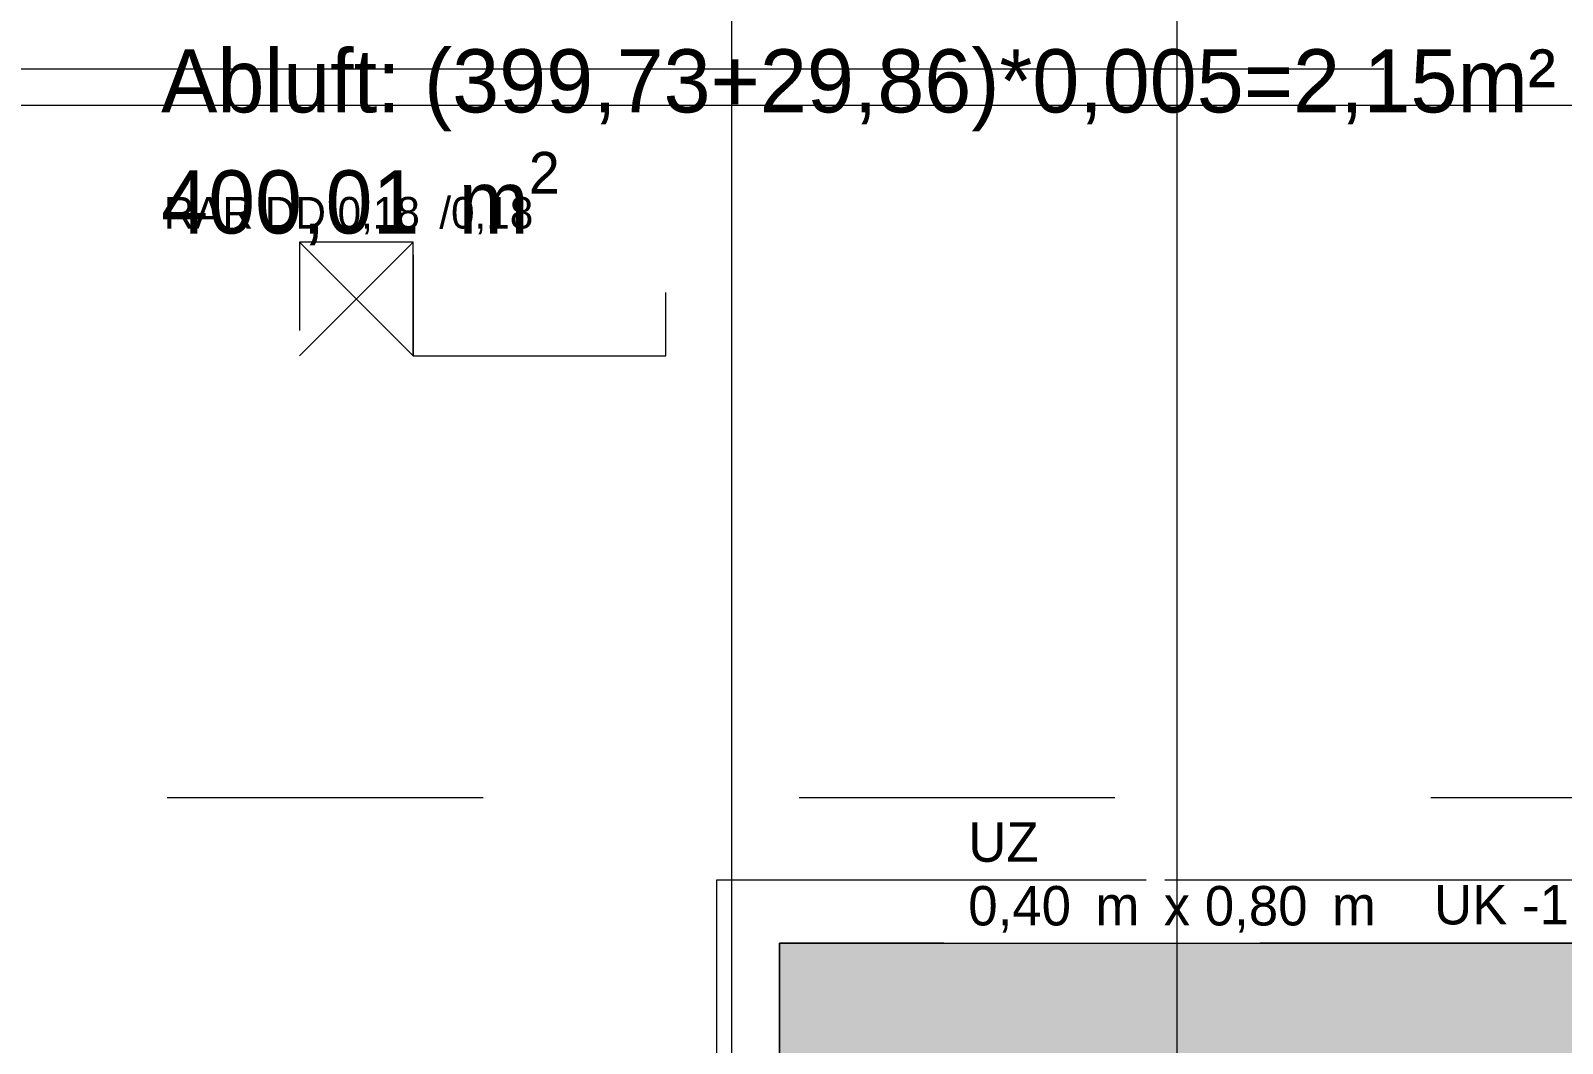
# Model space of a CAD drawing. Header units: metres. Extents: x -14 to 130, y -38 to 4.
# Drawn here: x 6.289 to 8.714, y -23.609 to -22.005 of the extents above; entities that cross this region are included whole.
import ezdxf

# ---------------------------------------------------------------- set-up
doc = ezdxf.new("R2010")
doc.units = ezdxf.units.M
doc.header["$MEASUREMENT"] = 0
for name, pattern in [('Kanal', [0.005, 0.003, -0.001, 0, -0.001]), ('Schnittlinie', [0.006, 0.003, -0.0015, 0, -0.0015]), ('Untersicht', [0.001, 0.0005, -0.0005])]:
    doc.linetypes.add(name, pattern=pattern)
for name, color, linetype in [('-1._KG PP_3_150 Stütze', 7, 'Continuous'), ('-1._KG PP_3_210 Decke', 7, 'Continuous'), ('-1._KG PP_3_250 Träger Unterzug', 7, 'Continuous'), ('-1._KG PP_3_270 Deckendurchbruchsymbol', 7, 'Continuous'), ('-1._KG PP_3_810 Raum', 7, 'Continuous'), ('-1._KG PP_3_851 Marker Schnitt', 7, 'Continuous'), ('-1._KG PP_3_945 Einreichplan Beschriftung', 7, 'Continuous'), ('-1._KG PP_3_Kataster Grenzpunkte_Grenzpunkt (GP) Hausecke_Kennzeichen', 7, 'Continuous'), ('-1._KG PP_3_Kataster Grenzpunkte_Grenzpunkt (GP) Zeichen im Fels_Kennzeichen', 7, 'Continuous'), ('-1._KG PP_3_Kataster Grundstücke_Grundstück', 7, 'Continuous')]:
    doc.layers.add(name, color=color, linetype=linetype)
doc.styles.add('ERSTELLTER_STIL_5', font='')
doc.styles.get('ERSTELLTER_STIL_5').set_extended_font_data('Eurostile')

msp = doc.modelspace()

# ---------------------------------------------------------------- hatches: boundary and pattern name
at = {"layer": '-1._KG PP_3_250 Träger Unterzug', "linetype": 'Continuous', "lineweight": 0, "true_color": 0x060c00}
for points in [[(7.475, -23.45), (7.875, -23.85), (9.87, -23.85), (10.27, -23.45)], [(7.475, -23.92), (7.875, -23.92), (7.875, -23.85), (7.475, -23.45)]]:
    msp.add_hatch(color=98, dxfattribs=at).paths.add_polyline_path(points)

# ---------------------------------------------------------------- linework, layer by layer
at = {"layer": '-1._KG PP_3_150 Stütze', "color": 8, "linetype": 'Untersicht', "lineweight": 13, "ltscale": 1000, "flags": 128}
msp.add_lwpolyline([(6.895, -22.52), (7.295, -22.52), (7.295, -22.34), (6.895, -22.34)], close=True, dxfattribs=at)
at = {"layer": '-1._KG PP_3_210 Decke', "color": 7, "linetype": 'Untersicht', "lineweight": 13, "ltscale": 1000, "true_color": 0xf4f4f4, "flags": 128}
msp.add_lwpolyline([(7.625, -26.27), (10.12, -26.27), (10.12, -23.92), (10.27, -23.92), (10.27, -23.45), (7.475, -23.45), (7.475, -24.32), (7.625, -24.32)], close=True, dxfattribs=at)
at = {"layer": '-1._KG PP_3_250 Träger Unterzug', "color": 76, "linetype": 'Continuous', "lineweight": 13, "ltscale": 1000, "true_color": 0x3f7f02, "flags": 128}
for points in [[(7.475, -23.45), (10.27, -23.45)], [(7.475, -23.92), (7.475, -23.45)]]:
    msp.add_lwpolyline(points, dxfattribs=at)
at = {"layer": '-1._KG PP_3_270 Deckendurchbruchsymbol', "color": 7, "linetype": 'Untersicht', "lineweight": 13, "ltscale": 1000}
for p, q in [((6.715, -22.52), (6.895, -22.34)), ((6.715, -22.34), (6.895, -22.52))]:
    msp.add_line(p, q, dxfattribs=at)
at = {"layer": '-1._KG PP_3_270 Deckendurchbruchsymbol', "color": 7, "linetype": 'Untersicht', "lineweight": 13, "ltscale": 1000, "flags": 128}
msp.add_lwpolyline([(6.895, -22.52), (6.895, -22.34), (6.715, -22.34), (6.715, -22.52)], close=True, dxfattribs=at)
at = {"layer": '-1._KG PP_3_851 Marker Schnitt', "color": 7, "linetype": 'Schnittlinie', "lineweight": 13, "ltscale": 1000}
msp.add_line((5.8845, -22.1233), (19.85, -22.1233), dxfattribs=at)
at = {"layer": '-1._KG PP_3_Kataster Grenzpunkte_Grenzpunkt (GP) Hausecke_Kennzeichen', "color": 76, "linetype": 'Continuous', "lineweight": 13, "ltscale": 1000, "true_color": 0x3f7f02}
msp.add_line((8.1042, -34.025), (8.1042, 0), dxfattribs=at)
at = {"layer": '-1._KG PP_3_Kataster Grenzpunkte_Grenzpunkt (GP) Hausecke_Kennzeichen', "color": 6, "linetype": 'Continuous', "lineweight": 13, "ltscale": 1000, "true_color": 0xfb02fe}
msp.add_line((7.3995, -32.1629), (7.3995, -19.515), dxfattribs=at)
at = {"layer": '-1._KG PP_3_Kataster Grenzpunkte_Grenzpunkt (GP) Zeichen im Fels_Kennzeichen', "color": 171, "linetype": 'Kanal', "lineweight": 13, "ltscale": 1000, "true_color": 0x6c6cff, "flags": 128}
msp.add_lwpolyline([(5.4314, -22.0654), (10.4405, -22.0654), (10.835, -22.46)], dxfattribs=at)
at = {"layer": '-1._KG PP_3_Kataster Grundstücke_Grundstück', "color": 30, "linetype": 'Untersicht', "lineweight": 13, "ltscale": 1000, "true_color": 0xff6400, "flags": 128}
for points in [[(14.5807, -20.795), (11.765, -20.795), (11.765, -23.22), (6.0051, -23.22), (6.0051, -20.795), (0.8535, -20.795)], [(10.205, -25.87), (10.205, -24.42), (10.37, -24.42), (10.37, -23.35), (7.375, -23.35), (7.375, -24.42), (7.525, -24.42), (7.525, -25.87)], [(10.225, -24.42), (10.37, -24.42), (10.37, -23.35), (7.375, -23.35), (7.375, -24.42)], [(7.475, -23.92), (7.475, -23.45)], [(7.475, -23.45), (10.27, -23.45)]]:
    msp.add_lwpolyline(points, dxfattribs=at)

# ---------------------------------------------------------------- texts
at = {"layer": '-1._KG PP_3_270 Deckendurchbruchsymbol', "color": 1, "linetype": 'Continuous', "lineweight": 0, "insert": (6.805, -22.3331), "char_height": 0.05, "attachment_point": 8, "style": 'ERSTELLTER_STIL_5'}
msp.add_mtext('\\A1;{\\pqc;\\pt0;\\fEurostile|b0|i0|c0|p0;\\W1.000000;RAR DD 0,18\\fEurostile|b0|i0|c0|p0;\\W1.000000;\\A1{\\H.66x;\\S^  ;}\\fEurostile|b0|i0|c0|p0;\\W1.000000; /0,18\\fEurostile|b0|i0|c0|p0;\\W1.000000;\\A1{\\H.66x;\\S^  ;}\\fEurostile|b0|i0|c0|p0;\\W1.000000;\\fEurostile|b0|i0|c0|p0;\\W1.000000;\\A1{\\H.66x;\\S^  ;}}', dxfattribs=at)
at = {"layer": '-1._KG PP_3_810 Raum', "color": 7, "linetype": 'Continuous', "lineweight": 13, "char_height": 0.1, "attachment_point": 1, "style": 'ERSTELLTER_STIL_5'}
for s, insert in [('\\A1;{\\pql;\\pt0;\\fEurostile|b0|i0|c0|p0;\\W1.000000;Abluft: (399,73+29,86)*0,005=2,15m²}', (6.4959, -22.0347)), ('\\A1;{\\pql;\\pt0,0.05;\\fEurostile|b0|i0|c0|p0;\\W1.000000;400,01\\fEurostile|b0|i0|c0|p0;\\W1.000000;\\A1{\\H.66x;\\S^  ;}\\fEurostile|b0|i0|c0|p0;\\W1.000000; m\\fEurostile|b0|i0|c0|p0;\\W1.000000;\\A1{\\H.66x;\\S2^  ;}}', (6.4959, -22.1972))]:
    msp.add_mtext(s, dxfattribs=dict(at, insert=insert))
at = {"layer": '-1._KG PP_3_945 Einreichplan Beschriftung', "color": 7, "linetype": 'Continuous', "lineweight": 13, "char_height": 0.0625, "style": 'ERSTELLTER_STIL_5'}
for s, insert, attachment_point in [('\\A1;{\\pql;\\pt0,1;\\fEurostile|b0|i0|c0|p0;\\W1.000000;UZ\\fEurostile|b0|i0|c0|p0;\\W1.000000;\\A1{\\H.66x;\\S^  ;}\\fEurostile|b0|i0|c0|p0;\\W1.000000;\\fEurostile|b0|i0|c0|p0;\\W1.000000;\\A1{\\H.66x;\\S^  ;}\\fEurostile|b0|i0|c0|p0;\\W1.000000;\\fEurostile|b0|i0|c0|p0;\\W1.000000;\\fEurostile|b0|i0|c0|p0;\\W1.000000;\\fEurostile|b0|i0|c0|p0;\\W1.000000;\\fEurostile|b0|i0|c0|p0;\\W1.000000;\\fEurostile|b0|i0|c0|p0;\\W1.000000;\\fEurostile|b0|i0|c0|p0;\\W1.000000;\\A1{\\H.66x;\\S^  ;}\\fEurostile|b0|i0|c0|p0;\\W1.000000;\\fEurostile|b0|i0|c0|p0;\\W1.000000;\\A1{\\H.66x;\\S^  ;}\\fEurostile|b0|i0|c0|p0;\\W1.000000;\\fEurostile|b0|i0|c0|p0;\\W1.000000;\\fEurostile|b0|i0|c0|p0;\\W1.000000;\\fEurostile|b0|i0|c0|p0;\\W1.000000;\\fEurostile|b0|i0|c0|p0;\\W1.000000;\\fEurostile|b0|i0|c0|p0;\\W1.000000;\\fEurostile|b0|i0|c0|p0;\\W1.000000;\\A1{\\H.66x;\\S^  ;}\\fEurostile|b0|i0|c0|p0;\\W1.000000;\\fEurostile|b0|i0|c0|p0;\\W1.000000;\\A1{\\H.66x;\\S^  ;}\\fEurostile|b0|i0|c0|p0;\\W1.000000;\\fEurostile|b0|i0|c0|p0;\\W1.000000;\\fEurostile|b0|i0|c0|p0;\\W1.000000;\\fEurostile|b0|i0|c0|p0;\\W1.000000;\\fEurostile|b0|i0|c0|p0;\\W1.000000;\\fEurostile|b0|i0|c0|p0;\\W1.000000;\\fEurostile|b0|i0|c0|p0;\\W1.000000;\\A1{\\H.66x;\\S^  ;}\\fEurostile|b0|i0|c0|p0;\\W1.000000;\\fEurostile|b0|i0|c0|p0;\\W1.000000;\\A1{\\H.66x;\\S^  ;}\\fEurostile|b0|i0|c0|p0;\\W1.000000;\\fEurostile|b0|i0|c0|p0;\\W1.000000;\\fEurostile|b0|i0|c0|p0;\\W1.000000;\\fEurostile|b0|i0|c0|p0;\\W1.000000;\\fEurostile|b0|i0|c0|p0;\\W1.000000;\\fEurostile|b0|i0|c0|p0;\\W1.000000;\\fEurostile|b0|i0|c0|p0;\\W1.000000;\\A1{\\H.66x;\\S^  ;}\\fEurostile|b0|i0|c0|p0;\\W1.000000;\\fEurostile|b0|i0|c0|p0;\\W1.000000;\\A1{\\H.66x;\\S^  ;}\\fEurostile|b0|i0|c0|p0;\\W1.000000;\\fEurostile|b0|i0|c0|p0;\\W1.000000;\\fEurostile|b0|i0|c0|p0;\\W1.000000;\\fEurostile|b0|i0|c0|p0;\\W1.000000;\\fEurostile|b0|i0|c0|p0;\\W1.000000;\\fEurostile|b0|i0|c0|p0;\\W1.000000;\\fEurostile|b0|i0|c0|p0;\\W1.000000;\\A1{\\H.66x;\\S^  ;}\\fEurostile|b0|i0|c0|p0;\\W1.000000;}', (7.7736, -23.2586), 1), ('\\A1;{\\pql;\\pt0,1;\\fEurostile|b0|i0|c0|p0;\\W1.000000;0,40\\fEurostile|b0|i0|c0|p0;\\W1.000000;\\A1{\\H.66x;\\S^  ;}\\fEurostile|b0|i0|c0|p0;\\W1.000000; m\\fEurostile|b0|i0|c0|p0;\\W1.000000;\\A1{\\H.66x;\\S^  ;}\\fEurostile|b0|i0|c0|p0;\\W1.000000; x \\fEurostile|b0|i0|c0|p0;\\W1.000000;\\fEurostile|b0|i0|c0|p0;\\W1.000000;\\fEurostile|b0|i0|c0|p0;\\W1.000000;\\fEurostile|b0|i0|c0|p0;\\W1.000000;\\fEurostile|b0|i0|c0|p0;\\W1.000000;0,80\\fEurostile|b0|i0|c0|p0;\\W1.000000;\\A1{\\H.66x;\\S^  ;}\\fEurostile|b0|i0|c0|p0;\\W1.000000; m\\fEurostile|b0|i0|c0|p0;\\W1.000000;\\A1{\\H.66x;\\S^  ;}\\fEurostile|b0|i0|c0|p0;\\W1.000000;\\fEurostile|b0|i0|c0|p0;\\W1.000000;\\fEurostile|b0|i0|c0|p0;\\W1.000000;\\fEurostile|b0|i0|c0|p0;\\W1.000000;\\fEurostile|b0|i0|c0|p0;\\W1.000000;\\fEurostile|b0|i0|c0|p0;\\W1.000000;\\fEurostile|b0|i0|c0|p0;\\W1.000000;\\A1{\\H.66x;\\S^  ;}\\fEurostile|b0|i0|c0|p0;\\W1.000000;\\fEurostile|b0|i0|c0|p0;\\W1.000000;\\A1{\\H.66x;\\S^  ;}\\fEurostile|b0|i0|c0|p0;\\W1.000000;\\fEurostile|b0|i0|c0|p0;\\W1.000000;\\fEurostile|b0|i0|c0|p0;\\W1.000000;\\fEurostile|b0|i0|c0|p0;\\W1.000000;\\fEurostile|b0|i0|c0|p0;\\W1.000000;\\fEurostile|b0|i0|c0|p0;\\W1.000000;\\fEurostile|b0|i0|c0|p0;\\W1.000000;\\A1{\\H.66x;\\S^  ;}\\fEurostile|b0|i0|c0|p0;\\W1.000000;\\fEurostile|b0|i0|c0|p0;\\W1.000000;\\A1{\\H.66x;\\S^  ;}\\fEurostile|b0|i0|c0|p0;\\W1.000000;\\fEurostile|b0|i0|c0|p0;\\W1.000000;\\fEurostile|b0|i0|c0|p0;\\W1.000000;\\fEurostile|b0|i0|c0|p0;\\W1.000000;\\fEurostile|b0|i0|c0|p0;\\W1.000000;\\fEurostile|b0|i0|c0|p0;\\W1.000000;\\fEurostile|b0|i0|c0|p0;\\W1.000000;\\A1{\\H.66x;\\S^  ;}\\fEurostile|b0|i0|c0|p0;\\W1.000000;\\fEurostile|b0|i0|c0|p0;\\W1.000000;\\A1{\\H.66x;\\S^  ;}\\fEurostile|b0|i0|c0|p0;\\W1.000000;\\fEurostile|b0|i0|c0|p0;\\W1.000000;\\fEurostile|b0|i0|c0|p0;\\W1.000000;\\fEurostile|b0|i0|c0|p0;\\W1.000000;\\fEurostile|b0|i0|c0|p0;\\W1.000000;\\fEurostile|b0|i0|c0|p0;\\W1.000000;\\fEurostile|b0|i0|c0|p0;\\W1.000000;\\A1{\\H.66x;\\S^  ;}\\fEurostile|b0|i0|c0|p0;\\W1.000000;}', (7.7736, -23.3595), 1), ('\\A1;{\\pql;\\fEurostile|b0|i0|c0|p0;\\W1.000000;UK \\fEurostile|b0|i0|c0|p0;\\W1.000000;-1,50}', (8.5109, -23.4319), 7)]:
    msp.add_mtext(s, dxfattribs=dict(at, insert=insert, attachment_point=attachment_point))

doc.saveas('drawing.dxf')
